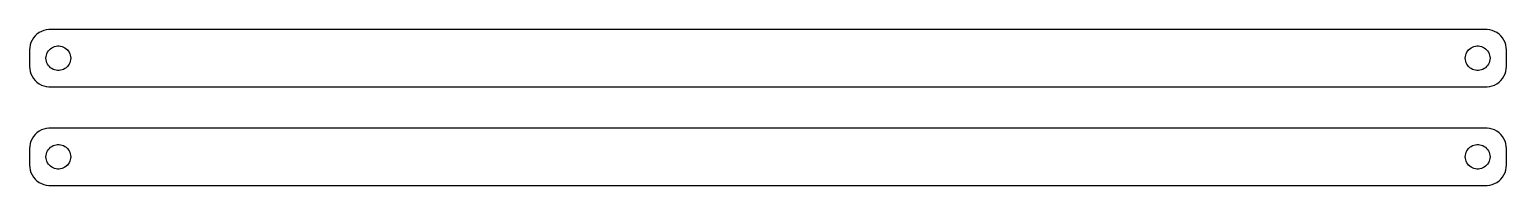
# Model space of a CAD drawing. Header units: metres. Extents: x -180 to 180, y 41 to 79.
import ezdxf

# ---------------------------------------------------------------- set-up
doc = ezdxf.new("R2010")
doc.units = ezdxf.units.M

msp = doc.modelspace()

# ---------------------------------------------------------------- linework, layer by layer
for p, q in [((-174.814, 78.9901), (-175.437, 78.9114)), ((174.814, 78.9901), (-174.814, 78.9901)), ((175.437, 78.9114), (174.814, 78.9901)), ((-179.149, 75.8406), (-179.343, 75.2434)), ((-178.882, 76.4088), (-179.149, 75.8406)), ((-178.545, 76.9389), (-178.882, 76.4088)), ((-178.145, 77.4227), (-178.545, 76.9389)), ((-177.687, 77.8526), (-178.145, 77.4227)), ((-177.179, 78.2216), (-177.687, 77.8526)), ((-176.629, 78.5241), (-177.179, 78.2216)), ((-176.045, 78.7553), (-176.629, 78.5241)), ((-175.437, 78.9114), (-176.045, 78.7553)), ((176.045, 78.7553), (175.437, 78.9114)), ((176.629, 78.5241), (176.045, 78.7553)), ((177.179, 78.2216), (176.629, 78.5241)), ((177.687, 77.8526), (177.179, 78.2216)), ((178.145, 77.4227), (177.687, 77.8526)), ((178.545, 76.9389), (178.145, 77.4227)), ((178.882, 76.4088), (178.545, 76.9389)), ((179.149, 75.8406), (178.882, 76.4088)), ((179.343, 75.2434), (179.149, 75.8406)), ((-179.461, 74.6267), (-179.5, 74)), ((-179.5, 74), (-179.5, 70)), ((-179.343, 75.2434), (-179.461, 74.6267)), ((-175.5, 72), (-175.476, 72.376)), ((-175.476, 71.624), (-175.5, 72)), ((-175.476, 72.376), (-175.406, 72.7461)), ((-175.406, 72.7461), (-175.289, 73.1044)), ((-175.289, 73.1044), (-175.129, 73.4453)), ((-175.129, 73.4453), (-174.927, 73.7634)), ((-174.927, 73.7634), (-174.687, 74.0536)), ((-174.687, 74.0536), (-174.412, 74.3115)), ((-174.412, 74.3115), (-174.107, 74.533)), ((-174.107, 74.533), (-173.777, 74.7145)), ((-173.777, 74.7145), (-173.427, 74.8532)), ((-173.427, 74.8532), (-173.062, 74.9469)), ((-173.062, 74.9469), (-172.688, 74.9941)), ((-172.688, 74.9941), (-172.312, 74.9941)), ((-172.312, 74.9941), (-171.938, 74.9469)), ((-171.938, 74.9469), (-171.573, 74.8532)), ((-171.573, 74.8532), (-171.223, 74.7145)), ((-171.223, 74.7145), (-170.893, 74.533)), ((-170.893, 74.533), (-170.588, 74.3115)), ((-170.588, 74.3115), (-170.313, 74.0536)), ((-170.313, 74.0536), (-170.073, 73.7634)), ((-170.073, 73.7634), (-169.871, 73.4453)), ((-169.871, 73.4453), (-169.711, 73.1044)), ((-169.711, 73.1044), (-169.594, 72.7461)), ((-169.594, 72.7461), (-169.524, 72.376)), ((-169.524, 72.376), (-169.5, 72)), ((-169.5, 72), (-169.524, 71.624)), ((169.5, 72), (169.524, 72.376)), ((169.524, 71.624), (169.5, 72)), ((169.524, 72.376), (169.594, 72.7461)), ((169.594, 72.7461), (169.711, 73.1044)), ((169.711, 73.1044), (169.871, 73.4453)), ((169.871, 73.4453), (170.073, 73.7634)), ((170.073, 73.7634), (170.313, 74.0536)), ((170.313, 74.0536), (170.588, 74.3115)), ((170.588, 74.3115), (170.893, 74.533)), ((170.893, 74.533), (171.223, 74.7145)), ((171.223, 74.7145), (171.573, 74.8532)), ((171.573, 74.8532), (171.938, 74.9469)), ((171.938, 74.9469), (172.312, 74.9941)), ((172.312, 74.9941), (172.688, 74.9941)), ((172.688, 74.9941), (173.062, 74.9469)), ((173.062, 74.9469), (173.427, 74.8532)), ((173.427, 74.8532), (173.777, 74.7145)), ((173.777, 74.7145), (174.107, 74.533)), ((174.107, 74.533), (174.412, 74.3115)), ((174.412, 74.3115), (174.687, 74.0536)), ((174.687, 74.0536), (174.927, 73.7634)), ((174.927, 73.7634), (175.129, 73.4453)), ((175.129, 73.4453), (175.289, 73.1044)), ((175.289, 73.1044), (175.406, 72.7461)), ((175.406, 72.7461), (175.476, 72.376)), ((175.476, 72.376), (175.5, 72)), ((175.5, 72), (175.476, 71.624)), ((179.461, 74.6267), (179.343, 75.2434)), ((179.5, 74), (179.461, 74.6267)), ((179.5, 70), (179.5, 74)), ((-179.5, 70), (-179.461, 69.3733)), ((-179.461, 69.3733), (-179.343, 68.7566)), ((-179.343, 68.7566), (-179.149, 68.1594)), ((-175.406, 71.2539), (-175.476, 71.624)), ((-175.289, 70.8956), (-175.406, 71.2539)), ((-175.129, 70.5547), (-175.289, 70.8956)), ((-174.927, 70.2366), (-175.129, 70.5547)), ((-174.687, 69.9464), (-174.927, 70.2366)), ((-174.412, 69.6885), (-174.687, 69.9464)), ((-174.107, 69.467), (-174.412, 69.6885)), ((-173.777, 69.2855), (-174.107, 69.467)), ((-173.427, 69.1468), (-173.777, 69.2855)), ((-173.062, 69.0531), (-173.427, 69.1468)), ((-172.688, 69.0059), (-173.062, 69.0531)), ((-172.312, 69.0059), (-172.688, 69.0059)), ((-171.938, 69.0531), (-172.312, 69.0059)), ((-171.573, 69.1468), (-171.938, 69.0531)), ((-171.223, 69.2855), (-171.573, 69.1468)), ((-170.893, 69.467), (-171.223, 69.2855)), ((-170.588, 69.6885), (-170.893, 69.467)), ((-170.313, 69.9464), (-170.588, 69.6885)), ((-170.073, 70.2366), (-170.313, 69.9464)), ((-169.871, 70.5547), (-170.073, 70.2366)), ((-169.711, 70.8956), (-169.871, 70.5547)), ((-169.594, 71.2539), (-169.711, 70.8956)), ((-169.524, 71.624), (-169.594, 71.2539)), ((169.594, 71.2539), (169.524, 71.624)), ((169.711, 70.8956), (169.594, 71.2539)), ((169.871, 70.5547), (169.711, 70.8956)), ((170.073, 70.2366), (169.871, 70.5547)), ((170.313, 69.9464), (170.073, 70.2366)), ((170.588, 69.6885), (170.313, 69.9464)), ((170.893, 69.467), (170.588, 69.6885)), ((171.223, 69.2855), (170.893, 69.467)), ((171.573, 69.1468), (171.223, 69.2855)), ((171.938, 69.0531), (171.573, 69.1468)), ((172.312, 69.0059), (171.938, 69.0531)), ((172.688, 69.0059), (172.312, 69.0059)), ((173.062, 69.0531), (172.688, 69.0059)), ((173.427, 69.1468), (173.062, 69.0531)), ((173.777, 69.2855), (173.427, 69.1468)), ((174.107, 69.467), (173.777, 69.2855)), ((174.412, 69.6885), (174.107, 69.467)), ((174.687, 69.9464), (174.412, 69.6885)), ((174.927, 70.2366), (174.687, 69.9464)), ((175.129, 70.5547), (174.927, 70.2366)), ((175.289, 70.8956), (175.129, 70.5547)), ((175.406, 71.2539), (175.289, 70.8956)), ((175.476, 71.624), (175.406, 71.2539)), ((179.149, 68.1594), (179.343, 68.7566)), ((179.343, 68.7566), (179.461, 69.3733)), ((179.461, 69.3733), (179.5, 70)), ((-179.149, 68.1594), (-178.882, 67.5912)), ((-178.882, 67.5912), (-178.545, 67.0611)), ((-178.545, 67.0611), (-178.145, 66.5773)), ((-178.145, 66.5773), (-177.687, 66.1474)), ((-177.687, 66.1474), (-177.179, 65.7784)), ((-177.179, 65.7784), (-176.629, 65.4759)), ((-176.629, 65.4759), (-176.045, 65.2447)), ((-176.045, 65.2447), (-175.437, 65.0886)), ((-175.437, 65.0886), (-174.814, 65.0099)), ((-174.814, 65.0099), (174.814, 65.0099)), ((174.814, 65.0099), (175.437, 65.0886)), ((175.437, 65.0886), (176.045, 65.2447)), ((176.045, 65.2447), (176.629, 65.4759)), ((176.629, 65.4759), (177.179, 65.7784)), ((177.179, 65.7784), (177.687, 66.1474)), ((177.687, 66.1474), (178.145, 66.5773)), ((178.145, 66.5773), (178.545, 67.0611)), ((178.545, 67.0611), (178.882, 67.5912)), ((178.882, 67.5912), (179.149, 68.1594)), ((-177.687, 53.8526), (-178.145, 53.4227)), ((-177.179, 54.2216), (-177.687, 53.8526)), ((-176.629, 54.5241), (-177.179, 54.2216)), ((-176.045, 54.7553), (-176.629, 54.5241)), ((-175.437, 54.9114), (-176.045, 54.7553)), ((-174.814, 54.9901), (-175.437, 54.9114)), ((174.814, 54.9901), (-174.814, 54.9901)), ((175.437, 54.9114), (174.814, 54.9901)), ((176.045, 54.7553), (175.437, 54.9114)), ((176.629, 54.5241), (176.045, 54.7553)), ((177.179, 54.2216), (176.629, 54.5241)), ((177.687, 53.8526), (177.179, 54.2216)), ((178.145, 53.4227), (177.687, 53.8526)), ((-179.461, 50.6267), (-179.5, 50)), ((-179.343, 51.2434), (-179.461, 50.6267)), ((-179.149, 51.8406), (-179.343, 51.2434)), ((-178.882, 52.4088), (-179.149, 51.8406)), ((-178.545, 52.9389), (-178.882, 52.4088)), ((-178.145, 53.4227), (-178.545, 52.9389)), ((-174.687, 50.0536), (-174.412, 50.3115)), ((-174.412, 50.3115), (-174.107, 50.533)), ((-174.107, 50.533), (-173.777, 50.7145)), ((-173.777, 50.7145), (-173.427, 50.8532)), ((-173.427, 50.8532), (-173.062, 50.9469)), ((-173.062, 50.9469), (-172.688, 50.9941)), ((-172.688, 50.9941), (-172.312, 50.9941)), ((-172.312, 50.9941), (-171.938, 50.9469)), ((-171.938, 50.9469), (-171.573, 50.8532)), ((-171.573, 50.8532), (-171.223, 50.7145)), ((-171.223, 50.7145), (-170.893, 50.533)), ((-170.893, 50.533), (-170.588, 50.3115)), ((-170.588, 50.3115), (-170.313, 50.0536)), ((170.313, 50.0536), (170.588, 50.3115)), ((170.588, 50.3115), (170.893, 50.533)), ((170.893, 50.533), (171.223, 50.7145)), ((171.223, 50.7145), (171.573, 50.8532)), ((171.573, 50.8532), (171.938, 50.9469)), ((171.938, 50.9469), (172.312, 50.9941)), ((172.312, 50.9941), (172.688, 50.9941)), ((172.688, 50.9941), (173.062, 50.9469)), ((173.062, 50.9469), (173.427, 50.8532)), ((173.427, 50.8532), (173.777, 50.7145)), ((173.777, 50.7145), (174.107, 50.533)), ((174.107, 50.533), (174.412, 50.3115)), ((174.412, 50.3115), (174.687, 50.0536)), ((178.545, 52.9389), (178.145, 53.4227)), ((178.882, 52.4088), (178.545, 52.9389)), ((179.149, 51.8406), (178.882, 52.4088)), ((179.343, 51.2434), (179.149, 51.8406)), ((179.461, 50.6267), (179.343, 51.2434)), ((179.5, 50), (179.461, 50.6267)), ((-179.5, 50), (-179.5, 46)), ((-175.5, 48), (-175.476, 48.376)), ((-175.476, 47.624), (-175.5, 48)), ((-175.476, 48.376), (-175.406, 48.7461)), ((-175.406, 47.2539), (-175.476, 47.624)), ((-175.406, 48.7461), (-175.289, 49.1044)), ((-175.289, 46.8956), (-175.406, 47.2539)), ((-175.289, 49.1044), (-175.129, 49.4453)), ((-175.129, 46.5547), (-175.289, 46.8956)), ((-175.129, 49.4453), (-174.927, 49.7634)), ((-174.927, 49.7634), (-174.687, 50.0536)), ((-170.313, 50.0536), (-170.073, 49.7634)), ((-170.073, 49.7634), (-169.871, 49.4453)), ((-169.871, 49.4453), (-169.711, 49.1044)), ((-169.711, 46.8956), (-169.871, 46.5547)), ((-169.711, 49.1044), (-169.594, 48.7461)), ((-169.594, 47.2539), (-169.711, 46.8956)), ((-169.594, 48.7461), (-169.524, 48.376)), ((-169.524, 47.624), (-169.594, 47.2539)), ((-169.524, 48.376), (-169.5, 48)), ((-169.5, 48), (-169.524, 47.624)), ((169.5, 48), (169.524, 48.376)), ((169.524, 47.624), (169.5, 48)), ((169.524, 48.376), (169.594, 48.7461)), ((169.594, 47.2539), (169.524, 47.624)), ((169.594, 48.7461), (169.711, 49.1044)), ((169.711, 46.8956), (169.594, 47.2539)), ((169.711, 49.1044), (169.871, 49.4453)), ((169.871, 46.5547), (169.711, 46.8956)), ((169.871, 49.4453), (170.073, 49.7634)), ((170.073, 49.7634), (170.313, 50.0536)), ((174.687, 50.0536), (174.927, 49.7634)), ((174.927, 49.7634), (175.129, 49.4453)), ((175.129, 49.4453), (175.289, 49.1044)), ((175.289, 46.8956), (175.129, 46.5547)), ((175.289, 49.1044), (175.406, 48.7461)), ((175.406, 47.2539), (175.289, 46.8956)), ((175.406, 48.7461), (175.476, 48.376)), ((175.476, 47.624), (175.406, 47.2539)), ((175.476, 48.376), (175.5, 48)), ((175.5, 48), (175.476, 47.624)), ((179.5, 46), (179.5, 50)), ((-179.5, 46), (-179.461, 45.3733)), ((-179.461, 45.3733), (-179.343, 44.7566)), ((-179.343, 44.7566), (-179.149, 44.1594)), ((-179.149, 44.1594), (-178.882, 43.5912)), ((-178.882, 43.5912), (-178.545, 43.0611)), ((-174.927, 46.2366), (-175.129, 46.5547)), ((-174.687, 45.9464), (-174.927, 46.2366)), ((-174.412, 45.6885), (-174.687, 45.9464)), ((-174.107, 45.467), (-174.412, 45.6885)), ((-173.777, 45.2855), (-174.107, 45.467)), ((-173.427, 45.1468), (-173.777, 45.2855)), ((-173.062, 45.0531), (-173.427, 45.1468)), ((-172.688, 45.0059), (-173.062, 45.0531)), ((-172.312, 45.0059), (-172.688, 45.0059)), ((-171.938, 45.0531), (-172.312, 45.0059)), ((-171.573, 45.1468), (-171.938, 45.0531)), ((-171.223, 45.2855), (-171.573, 45.1468)), ((-170.893, 45.467), (-171.223, 45.2855)), ((-170.588, 45.6885), (-170.893, 45.467)), ((-170.313, 45.9464), (-170.588, 45.6885)), ((-170.073, 46.2366), (-170.313, 45.9464)), ((-169.871, 46.5547), (-170.073, 46.2366)), ((170.073, 46.2366), (169.871, 46.5547)), ((170.313, 45.9464), (170.073, 46.2366)), ((170.588, 45.6885), (170.313, 45.9464)), ((170.893, 45.467), (170.588, 45.6885)), ((171.223, 45.2855), (170.893, 45.467)), ((171.573, 45.1468), (171.223, 45.2855)), ((171.938, 45.0531), (171.573, 45.1468)), ((172.312, 45.0059), (171.938, 45.0531)), ((172.688, 45.0059), (172.312, 45.0059)), ((173.062, 45.0531), (172.688, 45.0059)), ((173.427, 45.1468), (173.062, 45.0531)), ((173.777, 45.2855), (173.427, 45.1468)), ((174.107, 45.467), (173.777, 45.2855)), ((174.412, 45.6885), (174.107, 45.467)), ((174.687, 45.9464), (174.412, 45.6885)), ((174.927, 46.2366), (174.687, 45.9464)), ((175.129, 46.5547), (174.927, 46.2366)), ((178.545, 43.0611), (178.882, 43.5912)), ((178.882, 43.5912), (179.149, 44.1594)), ((179.149, 44.1594), (179.343, 44.7566)), ((179.343, 44.7566), (179.461, 45.3733)), ((179.461, 45.3733), (179.5, 46)), ((-178.545, 43.0611), (-178.145, 42.5773)), ((-178.145, 42.5773), (-177.687, 42.1474)), ((-177.687, 42.1474), (-177.179, 41.7784)), ((-177.179, 41.7784), (-176.629, 41.4759)), ((-176.629, 41.4759), (-176.045, 41.2447)), ((-176.045, 41.2447), (-175.437, 41.0886)), ((-175.437, 41.0886), (-174.814, 41.0099)), ((-174.814, 41.0099), (174.814, 41.0099)), ((174.814, 41.0099), (175.437, 41.0886)), ((175.437, 41.0886), (176.045, 41.2447)), ((176.045, 41.2447), (176.629, 41.4759)), ((176.629, 41.4759), (177.179, 41.7784)), ((177.179, 41.7784), (177.687, 42.1474)), ((177.687, 42.1474), (178.145, 42.5773)), ((178.145, 42.5773), (178.545, 43.0611))]:
    msp.add_line(p, q)

doc.saveas('drawing.dxf')
